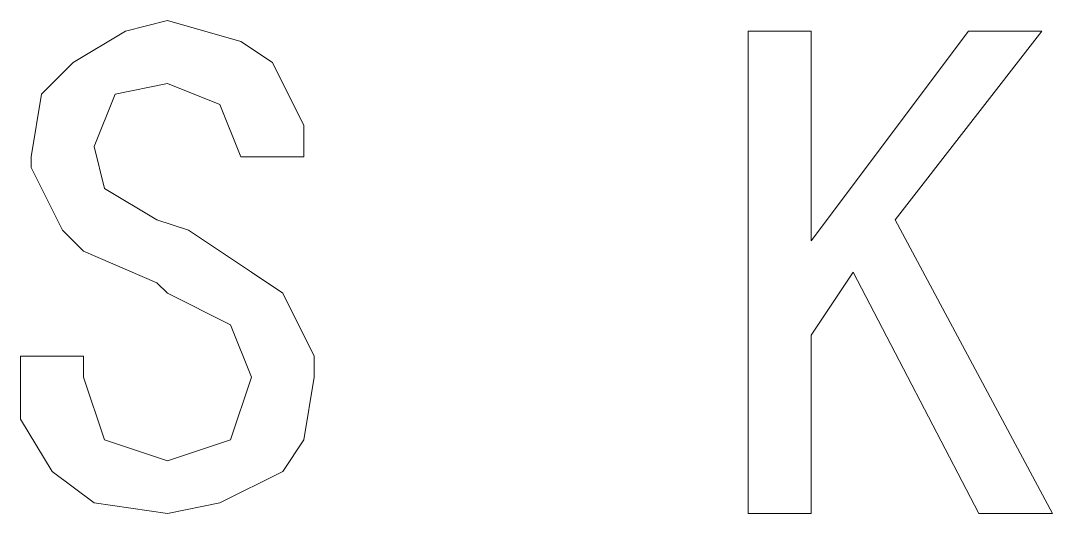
# Model space of a CAD drawing. Extents: x 36524853 to 36525459, y 2743936 to 2747542.
# Drawn here: x 36525163.034 to 36525166.134, y 2743987.727 to 2743989.208 of the extents above; entities that cross this region are included whole.
import ezdxf

# ---------------------------------------------------------------- set-up
doc = ezdxf.new("R2010")
doc.units = 0
doc.header["$LTSCALE"] = 1000
doc.header["$MEASUREMENT"] = 0
doc.layers.add('A0-13 图框-细线', color=7, linetype='Continuous')

# ---------------------------------------------------------------- blocks, each defined once
blk = doc.blocks.new('LOGO资质4')
at = {"layer": 'A0-13 图框-细线', "lineweight": 0}
for p, q in [((2855.38, 3301.89), (2830.17, 3295.58)), ((2899.49, 3289.28), (2855.38, 3301.89)), ((2830.17, 3295.58), (2798.65, 3276.68)), ((3242.2, 3295.58), (3204.39, 3295.58)), ((3204.39, 3295.58), (3204.39, 3005.67)), ((3336.74, 3295.58), (3242.2, 3169.53)), ((3242.2, 3169.53), (3242.2, 3295.58)), ((3292.62, 3182.14), (3380.86, 3295.58)), ((3380.86, 3295.58), (3336.74, 3295.58)), ((2918.4, 3276.68), (2899.49, 3289.28)), ((2798.65, 3276.68), (2779.75, 3257.77)), ((2937.31, 3238.86), (2918.4, 3276.68)), ((2937.31, 3238.86), (2918.4, 3276.68)), ((2823.86, 3257.77), (2855.38, 3264.07)), ((2855.38, 3264.07), (2886.89, 3251.47)), ((2855.38, 3264.07), (2886.89, 3251.47)), ((2779.75, 3257.77), (2773.44, 3219.95)), ((2811.26, 3226.26), (2823.86, 3257.77)), ((2886.89, 3251.47), (2899.49, 3219.95)), ((2886.89, 3251.47), (2899.49, 3219.95)), ((2937.31, 3219.95), (2937.31, 3238.86)), ((2937.31, 3219.95), (2937.31, 3238.86)), ((2817.56, 3201.05), (2811.26, 3226.26)), ((2773.44, 3219.95), (2773.44, 3213.65)), ((2899.49, 3219.95), (2937.31, 3219.95)), ((2899.49, 3219.95), (2937.31, 3219.95)), ((2773.44, 3213.65), (2792.35, 3175.84)), ((2849.07, 3182.14), (2817.56, 3201.05)), ((2867.98, 3175.84), (2849.07, 3182.14)), ((3387.16, 3005.67), (3292.62, 3182.14)), ((2792.35, 3175.84), (2804.96, 3163.23)), ((2905.8, 3150.63), (2867.98, 3175.84)), ((2804.96, 3163.23), (2849.07, 3144.32)), ((2924.7, 3138.02), (2905.8, 3150.63)), ((3242.2, 3112.81), (3267.41, 3150.63)), ((3267.41, 3150.63), (3343.04, 3005.67)), ((2849.07, 3144.32), (2855.38, 3138.02)), ((2855.38, 3138.02), (2893.19, 3119.11)), ((2943.61, 3100.2), (2924.7, 3138.02)), ((2893.19, 3119.11), (2905.8, 3087.6)), ((3242.2, 3005.67), (3242.2, 3112.81)), ((2804.96, 3100.2), (2767.14, 3100.2)), ((2767.14, 3100.2), (2767.14, 3087.6)), ((2804.96, 3087.6), (2804.96, 3100.2)), ((2943.61, 3087.6), (2943.61, 3100.2)), ((2767.14, 3087.6), (2767.14, 3062.39)), ((2817.56, 3049.78), (2804.96, 3087.6)), ((2905.8, 3087.6), (2893.19, 3049.78)), ((2937.31, 3049.78), (2943.61, 3087.6)), ((2767.14, 3062.39), (2786.05, 3030.88)), ((2855.38, 3037.18), (2817.56, 3049.78)), ((2817.56, 3049.78), (2817.56, 3049.78)), ((2893.19, 3049.78), (2855.38, 3037.18)), ((2893.19, 3049.78), (2893.19, 3049.78)), ((2924.7, 3030.88), (2937.31, 3049.78)), ((2786.05, 3030.88), (2811.26, 3011.97)), ((2886.89, 3011.97), (2924.7, 3030.88)), ((2811.26, 3011.97), (2855.38, 3005.67)), ((2855.38, 3005.67), (2886.89, 3011.97)), ((3204.39, 3005.67), (3242.2, 3005.67)), ((3343.04, 3005.67), (3387.16, 3005.67))]:
    blk.add_line(p, q, dxfattribs=at)
blk = doc.blocks.new('A$C6202001D')
blk.add_blockref('LOGO资质4', (51200, 1200))

msp = doc.modelspace()

# ---------------------------------------------------------------- block references
at = {"xscale": 0.005, "yscale": 0.005, "zscale": 0.005}
msp.add_blockref('A$C6202001D', (36524893.1983, 2743966.6983), dxfattribs=at)

doc.saveas('drawing.dxf')
